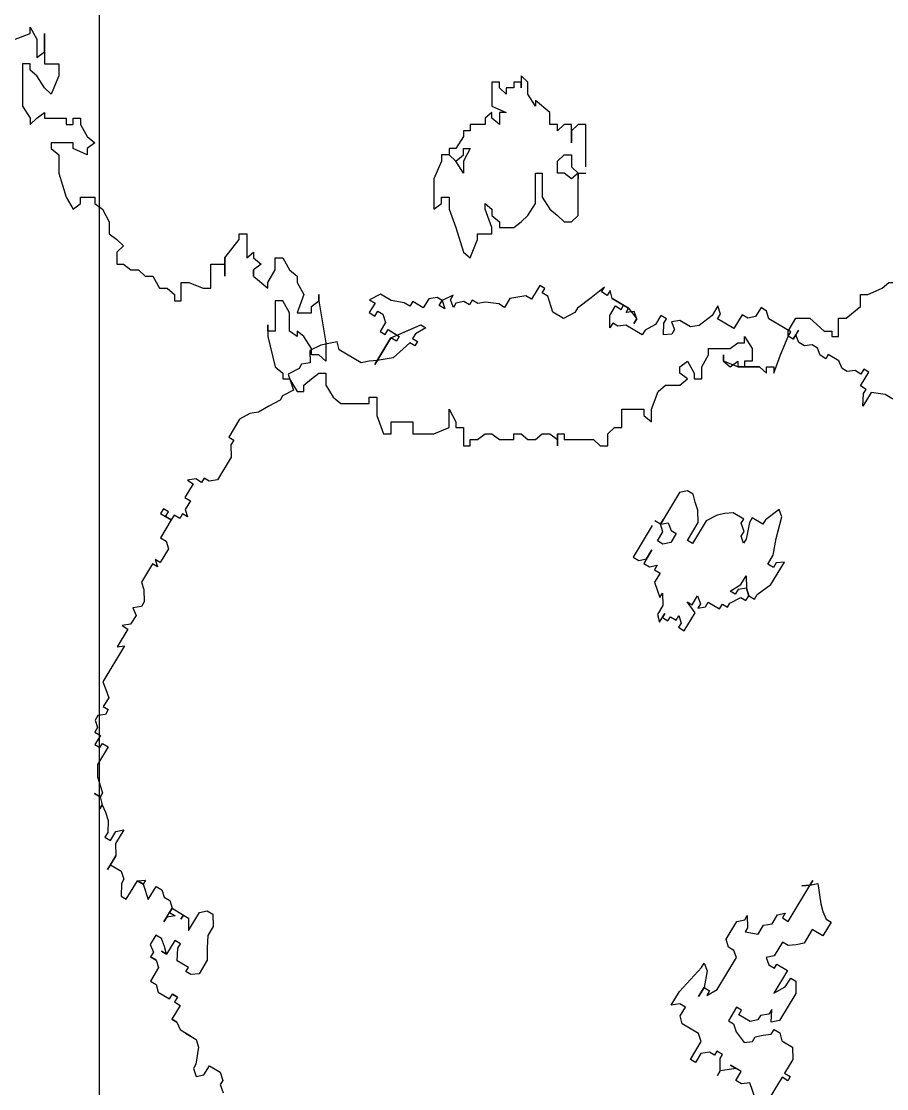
# Model space of a CAD drawing. Extents: x -30 to 1202, y 231 to 898.
# Drawn here: x 372.018 to 375.166, y 383.789 to 387.674 of the extents above; entities that cross this region are included whole.
import ezdxf

# ---------------------------------------------------------------- set-up
doc = ezdxf.new("R2010")
doc.units = 0
doc.header["$LTSCALE"] = 0.04
doc.layers.get('0').update_dxf_attribs({"linetype": 'CONTINUOUS'})
for name, color, linetype in [('CONTORXXNP----00', 255, 'CONTINUOUS'), ('PISO', 1, 'CONTINUOUS'), ('PISOS', 1, 'CONTINUOUS')]:
    doc.layers.add(name, color=color, linetype=linetype)
doc.styles.get("Standard").update_dxf_attribs({"font": 'romans.shx'})

# ---------------------------------------------------------------- blocks, each defined once
blk = doc.blocks.new('ARB3')
at = {"color": 0}
for p, q in [((0.01356, 0.49132), (0.00775, 0.49132)), ((0.00775, 0.49132), (0.00775, 0.48517)), ((0.01356, 0.48517), (0.01356, 0.49132)), ((0.00775, 0.48517), (0.00775, 0.47825)), ((0.00775, 0.47825), (0.00775, 0.48517)), ((0.00775, 0.48517), (0.01356, 0.48517)), ((0.00775, 0.48517), (0.01356, 0.48517)), ((0.05813, 0.47825), (0.05232, 0.48517)), ((0.05232, 0.48517), (0.05232, 0.47825)), ((-0.06459, 0.47133), (-0.06976, 0.46518)), ((-0.04198, 0.47133), (-0.06459, 0.47133)), ((-0.03682, 0.47133), (-0.04198, 0.46518)), ((-0.04198, 0.46518), (-0.04198, 0.47133)), ((-0.03682, 0.46518), (-0.03682, 0.47133)), ((-0.01421, 0.47133), (-0.02002, 0.46518)), ((0.00775, 0.47825), (-0.01421, 0.47825)), ((-0.01421, 0.47825), (-0.01421, 0.47133)), ((0.01356, 0.47825), (0.00775, 0.47825)), ((0.01356, 0.47133), (0.01356, 0.47825)), ((0.01938, 0.47133), (0.01356, 0.47133)), ((0.02454, 0.47133), (0.01938, 0.46518)), ((0.01938, 0.46518), (0.01938, 0.47133)), ((0.03552, 0.47133), (0.02454, 0.47133)), ((0.05232, 0.47825), (0.03552, 0.47825)), ((0.03552, 0.47825), (0.03552, 0.47133)), ((0.05813, 0.47133), (0.05813, 0.47825)), ((0.0633, 0.47133), (0.05813, 0.47133)), ((0.0633, 0.46518), (0.0633, 0.47133)), ((0.13564, 0.47133), (0.11368, 0.47133)), ((0.11368, 0.47133), (0.11368, 0.46518)), ((0.14662, 0.46518), (0.13564, 0.47133)), ((-0.10851, 0.45826), (-0.11432, 0.46518)), ((-0.11432, 0.46518), (-0.11432, 0.45826)), ((-0.09236, 0.46518), (-0.09753, 0.45826)), ((-0.08655, 0.45826), (-0.09236, 0.46518)), ((-0.06976, 0.46518), (-0.08074, 0.45826)), ((-0.02002, 0.46518), (-0.03682, 0.46518)), ((0.06911, 0.45826), (0.0633, 0.46518)), ((0.10786, 0.46518), (0.09688, 0.45826)), ((0.11368, 0.46518), (0.10786, 0.46518)), ((0.15243, 0.45826), (0.14662, 0.46518)), ((-0.17568, 0.4521), (-0.18085, 0.44518)), ((-0.13112, 0.4521), (-0.17568, 0.4521)), ((-0.11432, 0.45826), (-0.13628, 0.45826)), ((-0.13628, 0.45826), (-0.13112, 0.4521)), ((-0.09753, 0.45826), (-0.10851, 0.45826)), ((-0.08074, 0.45826), (-0.08655, 0.45826)), ((0.09688, 0.45826), (0.06911, 0.45826)), ((0.16341, 0.4521), (0.15243, 0.45826)), ((0.17504, 0.44518), (0.16341, 0.4521)), ((0.20281, 0.4521), (0.19119, 0.43826)), ((0.21379, 0.44518), (0.20281, 0.4521)), ((-0.18085, 0.44518), (-0.18666, 0.43826)), ((0.18021, 0.44518), (0.17504, 0.44518)), ((0.19119, 0.43826), (0.18021, 0.44518)), ((0.21896, 0.44518), (0.21379, 0.44518)), ((0.22477, 0.43826), (0.21896, 0.44518)), ((0.23575, 0.44518), (0.22477, 0.43826)), ((0.24673, 0.43826), (0.23575, 0.44518)), ((-0.21961, 0.43211), (-0.22542, 0.43211)), ((-0.22542, 0.43211), (-0.22542, 0.42519)), ((-0.21444, 0.43826), (-0.21961, 0.43211)), ((-0.20863, 0.43826), (-0.21444, 0.43826)), ((-0.20346, 0.43211), (-0.20863, 0.43826)), ((-0.19764, 0.43211), (-0.20346, 0.43211)), ((-0.18666, 0.43826), (-0.19764, 0.43826)), ((-0.19764, 0.43826), (-0.19764, 0.43211)), ((0.25255, 0.43211), (0.24673, 0.43826)), ((0.25836, 0.42519), (0.25255, 0.43211)), ((-0.22542, 0.42519), (-0.2364, 0.42519)), ((-0.2364, 0.42519), (-0.2364, 0.41904)), ((0.25255, 0.41904), (0.25836, 0.42519)), ((-0.25319, 0.41212), (-0.26417, 0.4052)), ((-0.23123, 0.41212), (-0.25319, 0.41212)), ((-0.2364, 0.41904), (-0.23123, 0.41904)), ((-0.23123, 0.41904), (-0.23123, 0.41212)), ((0.25255, 0.39213), (0.25255, 0.41904)), ((0.31391, 0.41212), (0.30228, 0.41212)), ((0.30228, 0.41212), (0.30228, 0.4052)), ((0.32489, 0.41212), (0.31391, 0.41904)), ((0.31391, 0.41904), (0.31391, 0.41212)), ((0.32489, 0.39905), (0.32489, 0.41212)), ((-0.26417, 0.4052), (-0.2758, 0.39213)), ((0.30228, 0.4052), (0.30809, 0.4052)), ((0.30809, 0.4052), (0.30809, 0.39905)), ((-0.28097, 0.39213), (-0.28678, 0.38597)), ((-0.28097, 0.39213), (-0.28097, 0.39905)), ((-0.28097, 0.39905), (-0.28097, 0.39213)), ((-0.2758, 0.39213), (-0.28097, 0.39213)), ((0.25836, 0.38597), (0.25255, 0.39213)), ((0.30228, 0.39213), (0.2913, 0.39213)), ((0.2913, 0.39213), (0.2913, 0.38597)), ((0.30809, 0.39905), (0.30228, 0.39213)), ((0.33005, 0.38597), (0.32489, 0.39905)), ((-0.28678, 0.38597), (-0.29195, 0.38597)), ((-0.29195, 0.38597), (-0.28678, 0.38597)), ((-0.28678, 0.38597), (-0.29195, 0.37905)), ((0.26353, 0.37905), (0.25836, 0.38597)), ((0.2913, 0.38597), (0.29711, 0.38597)), ((0.29711, 0.38597), (0.29711, 0.37213)), ((0.33005, 0.37905), (0.33005, 0.38597)), ((-0.29776, 0.37213), (-0.30874, 0.36598)), ((-0.29195, 0.37905), (-0.29776, 0.37213)), ((0.2913, 0.37905), (0.25836, 0.37905)), ((0.25836, 0.37905), (0.2913, 0.37905)), ((0.27451, 0.36598), (0.26353, 0.37905)), ((0.2913, 0.37213), (0.2913, 0.37905)), ((0.2913, 0.37905), (0.31907, 0.35906)), ((0.29711, 0.37213), (0.2913, 0.37213)), ((0.33587, 0.37905), (0.33005, 0.37905)), ((0.33587, 0.36598), (0.33587, 0.37905)), ((-0.30874, 0.36598), (-0.31455, 0.36598)), ((-0.31455, 0.36598), (-0.31455, 0.35906)), ((0.29711, 0.35906), (0.27451, 0.36598)), ((0.34685, 0.36598), (0.33587, 0.36598)), ((0.35266, 0.35906), (0.34685, 0.36598)), ((-0.31455, 0.35291), (-0.32553, 0.34599)), ((-0.31455, 0.35906), (-0.30357, 0.35906)), ((-0.29776, 0.35291), (-0.31455, 0.35291)), ((-0.30357, 0.35906), (-0.29776, 0.35291)), ((0.29711, 0.35291), (0.29711, 0.35906)), ((0.30228, 0.35291), (0.29711, 0.35291)), ((0.30809, 0.35906), (0.30228, 0.35906)), ((0.30228, 0.35906), (0.30228, 0.35291)), ((0.31907, 0.35291), (0.30809, 0.35906)), ((0.31907, 0.35906), (0.31907, 0.35291)), ((0.35266, 0.35291), (0.34685, 0.34599)), ((0.34685, 0.34599), (0.34685, 0.35291)), ((0.34685, 0.35291), (0.35266, 0.35291)), ((0.35266, 0.35291), (0.35266, 0.35906)), ((0.36364, 0.34599), (0.35266, 0.35291)), ((-0.32553, 0.34599), (-0.34233, 0.34599)), ((-0.34233, 0.34599), (-0.33651, 0.34599)), ((-0.33651, 0.34599), (-0.33651, 0.33292)), ((0.35266, 0.33907), (0.35783, 0.34599)), ((0.35783, 0.34599), (0.36364, 0.34599)), ((-0.33651, 0.33292), (-0.34233, 0.32599)), ((0.35783, 0.33907), (0.35266, 0.33907)), ((0.36364, 0.33292), (0.35783, 0.33907)), ((0.36364, 0.32599), (0.36364, 0.33292)), ((-0.34749, 0.32599), (-0.35912, 0.31907)), ((-0.34233, 0.32599), (-0.34749, 0.32599)), ((0.36945, 0.32599), (0.36364, 0.32599)), ((0.36945, 0.31907), (0.36945, 0.32599)), ((-0.35912, 0.31907), (-0.35912, 0.31292)), ((0.37462, 0.31292), (0.36945, 0.31907)), ((-0.35912, 0.31292), (-0.33651, 0.31292)), ((-0.33651, 0.306), (-0.34749, 0.29293)), ((-0.33651, 0.31292), (-0.33651, 0.306)), ((-0.33651, 0.306), (-0.33651, 0.31292)), ((-0.33651, 0.31292), (-0.33135, 0.306)), ((-0.33135, 0.306), (-0.33651, 0.306)), ((0.38043, 0.29985), (0.37462, 0.31292)), ((0.38043, 0.29293), (0.38043, 0.29985)), ((-0.34749, 0.29293), (-0.33135, 0.29293)), ((-0.33135, 0.28601), (-0.33651, 0.27986)), ((-0.33135, 0.29293), (-0.33135, 0.28601)), ((0.39141, 0.29293), (0.38043, 0.29293)), ((0.40239, 0.27986), (0.39141, 0.29293)), ((-0.33651, 0.27986), (-0.33651, 0.27294)), ((0.40239, 0.27294), (0.40239, 0.27986)), ((-0.38689, 0.26678), (-0.39206, 0.25986)), ((-0.37527, 0.26678), (-0.38689, 0.26678)), ((-0.37527, 0.25986), (-0.37527, 0.26678)), ((-0.35331, 0.26678), (-0.35912, 0.26678)), ((-0.35912, 0.26678), (-0.34233, 0.26678)), ((-0.34749, 0.25986), (-0.35331, 0.26678)), ((-0.34233, 0.26678), (-0.34749, 0.26678)), ((-0.34749, 0.26678), (-0.34749, 0.25986)), ((-0.33651, 0.27294), (-0.34233, 0.26678)), ((-0.34233, 0.26678), (-0.34233, 0.25294)), ((0.41919, 0.27294), (0.40239, 0.27294)), ((0.41402, 0.25986), (0.41402, 0.26678)), ((0.41402, 0.26678), (0.41919, 0.26678)), ((0.41919, 0.26678), (0.41919, 0.27294)), ((-0.39206, 0.25986), (-0.39787, 0.25986)), ((-0.39787, 0.25986), (-0.39787, 0.25294)), ((-0.39787, 0.25294), (-0.39787, 0.25986)), ((-0.39787, 0.25986), (-0.39787, 0.25294)), ((-0.38108, 0.25294), (-0.37527, 0.25986)), ((0.40239, 0.24679), (0.41402, 0.25986)), ((-0.40304, 0.24679), (-0.41983, 0.24679)), ((-0.41983, 0.24679), (-0.41983, 0.23987)), ((-0.39787, 0.25294), (-0.40304, 0.24679)), ((-0.38689, 0.24679), (-0.38689, 0.25294)), ((-0.38689, 0.25294), (-0.38689, 0.24679)), ((-0.38689, 0.24679), (-0.38108, 0.25294)), ((-0.3701, 0.24679), (-0.38689, 0.24679)), ((-0.3701, 0.23987), (-0.3701, 0.24679)), ((-0.34233, 0.24679), (-0.35331, 0.23987)), ((-0.34233, 0.25294), (-0.34749, 0.25294)), ((-0.34749, 0.25294), (-0.34233, 0.25294)), ((-0.34233, 0.25294), (-0.34233, 0.24679)), ((0.40239, 0.23372), (0.40239, 0.24679)), ((-0.41983, 0.23987), (-0.42565, 0.23372)), ((-0.38689, 0.23372), (-0.37527, 0.23987)), ((-0.37527, 0.23987), (-0.3701, 0.23987)), ((-0.35331, 0.23987), (-0.33135, 0.23987)), ((-0.33135, 0.23987), (-0.32553, 0.23372)), ((-0.42565, 0.23372), (-0.42565, 0.21988)), ((-0.38689, 0.21988), (-0.38689, 0.23372)), ((-0.32553, 0.2268), (-0.33651, 0.21988)), ((-0.32553, 0.23372), (-0.32553, 0.2268)), ((0.41402, 0.2268), (0.40239, 0.23372)), ((0.41919, 0.2268), (0.41402, 0.2268)), ((0.43598, 0.21988), (0.41919, 0.2268)), ((-0.42565, 0.21988), (-0.41983, 0.21988)), ((-0.41983, 0.21988), (-0.41983, 0.21373)), ((-0.41983, 0.21373), (-0.41983, 0.21988)), ((-0.41983, 0.21988), (-0.41983, 0.21373)), ((-0.39206, 0.21373), (-0.39206, 0.21988)), ((-0.39206, 0.21988), (-0.38689, 0.21988)), ((-0.34749, 0.21988), (-0.35912, 0.21373)), ((-0.33651, 0.21988), (-0.34749, 0.21988)), ((0.45277, 0.21373), (0.43598, 0.21988)), ((-0.42565, 0.20681), (-0.44244, 0.20681)), ((-0.44244, 0.20681), (-0.44244, 0.20065)), ((-0.44244, 0.20065), (-0.44244, 0.20681)), ((-0.44244, 0.20681), (-0.44244, 0.20065)), ((-0.41983, 0.21373), (-0.42565, 0.21373)), ((-0.42565, 0.21373), (-0.42565, 0.20681)), ((-0.38689, 0.20681), (-0.39206, 0.21373)), ((-0.3701, 0.20681), (-0.38689, 0.20681)), ((-0.35912, 0.21373), (-0.3701, 0.20681)), ((0.44696, 0.20681), (0.44696, 0.21373)), ((0.44696, 0.21373), (0.45277, 0.21373)), ((0.44696, 0.20065), (0.45277, 0.20681)), ((0.45277, 0.20681), (0.44696, 0.20681)), ((-0.44244, 0.20065), (-0.44761, 0.19373)), ((0.44696, 0.18066), (0.44696, 0.20065)), ((-0.44761, 0.19373), (-0.44761, 0.18066)), ((-0.44761, 0.18066), (-0.44761, 0.18681)), ((-0.44761, 0.18681), (-0.44761, 0.17374)), ((0.41919, 0.18681), (0.43017, 0.19373)), ((0.425, 0.18681), (0.41919, 0.18681)), ((0.425, 0.18066), (0.425, 0.18681)), ((0.43017, 0.19373), (0.44179, 0.19373)), ((0.44179, 0.19373), (0.44179, 0.18681)), ((0.44179, 0.18681), (0.44696, 0.18681)), ((0.44696, 0.18681), (0.44696, 0.18066)), ((0.43017, 0.17374), (0.425, 0.18066)), ((0.44696, 0.18066), (0.44179, 0.16759)), ((0.44696, 0.17374), (0.44179, 0.18066)), ((0.44179, 0.18066), (0.44696, 0.18066)), ((-0.45342, 0.16759), (-0.47021, 0.16067)), ((-0.44761, 0.17374), (-0.45342, 0.16759)), ((0.43017, 0.15375), (0.43017, 0.17374)), ((0.44179, 0.16759), (0.43598, 0.16759)), ((0.43598, 0.16759), (0.44179, 0.16759)), ((0.44179, 0.16759), (0.44696, 0.17374)), ((-0.47538, 0.16067), (-0.48119, 0.15375)), ((-0.47021, 0.16067), (-0.47538, 0.16067)), ((-0.48119, 0.15375), (-0.47538, 0.1476)), ((-0.47538, 0.1476), (-0.4644, 0.1476)), ((-0.4644, 0.1476), (-0.4644, 0.13452)), ((0.43598, 0.15375), (0.43017, 0.15375)), ((0.44696, 0.1476), (0.43598, 0.15375)), ((0.45794, 0.1476), (0.44696, 0.1476)), ((0.45794, 0.14067), (0.45794, 0.1476)), ((0.44179, 0.13452), (0.45277, 0.14067)), ((0.45277, 0.14067), (0.45794, 0.14067)), ((-0.47538, 0.1276), (-0.48119, 0.12068)), ((-0.47021, 0.1276), (-0.47538, 0.1276)), ((-0.4644, 0.13452), (-0.47021, 0.1276)), ((0.44696, 0.1276), (0.44179, 0.13452)), ((0.45277, 0.1276), (0.44696, 0.1276)), ((0.45794, 0.13452), (0.45277, 0.1276)), ((0.46375, 0.1276), (0.45794, 0.13452)), ((0.46375, 0.11453), (0.46375, 0.1276)), ((0.46957, 0.10761), (0.46375, 0.11453)), ((0.48572, 0.10146), (0.46957, 0.10761)), ((0.49734, 0.10146), (0.48572, 0.10146)), ((0.49153, 0.09454), (0.49734, 0.10146)), ((0.48572, 0.07454), (0.48572, 0.09454)), ((0.48572, 0.09454), (0.49153, 0.09454)), ((0.50251, 0.07454), (0.48572, 0.07454)), ((0.50251, 0.06762), (0.50251, 0.07454)), ((0.50832, 0.06147), (0.50251, 0.06762)), ((0.5193, 0.06147), (0.50832, 0.06147)), ((0.5193, 0.05455), (0.5193, 0.06147)), ((0.51349, 0.0484), (0.5193, 0.05455)), ((0.26353, 0.04148), (0.22477, 0.04148)), ((0.22477, 0.04148), (0.22477, 0.03456)), ((0.26934, 0.03456), (0.26934, 0.04148)), ((0.51349, 0.02149), (0.51349, 0.0484)), ((0.22477, 0.03456), (0.23059, 0.02841)), ((0.26353, 0.02841), (0.26934, 0.03456)), ((0.30809, 0.03456), (0.26934, 0.03456)), ((0.26934, 0.03456), (0.27451, 0.02841)), ((0.26934, 0.03456), (0.27451, 0.03456)), ((0.27451, 0.03456), (0.26934, 0.03456)), ((0.31391, 0.02841), (0.30809, 0.03456)), ((0.24157, 0.02841), (0.22477, 0.02841)), ((0.22477, 0.02841), (0.22477, 0.02149)), ((0.22477, 0.02149), (0.23059, 0.01533)), ((0.23059, 0.02841), (0.24157, 0.02841)), ((0.25255, 0.02149), (0.25255, 0.02841)), ((0.25255, 0.02841), (0.26353, 0.02841)), ((0.25836, 0.01533), (0.25255, 0.02149)), ((0.27451, 0.02841), (0.26934, 0.02149)), ((0.26934, 0.02149), (0.26934, 0.01533)), ((0.30809, 0.01533), (0.31391, 0.02149)), ((0.31391, 0.02149), (0.31391, 0.02841)), ((0.50832, 0.01533), (0.50832, 0.02149)), ((0.50832, 0.02149), (0.51349, 0.02149)), ((0.23059, 0.01533), (0.22477, 0.01533)), ((0.22477, 0.01533), (0.22477, 0.00841)), ((0.26934, 0.01533), (0.25836, 0.01533)), ((0.30228, 0.00841), (0.30809, 0.01533)), ((0.50832, 0.00841), (0.51349, 0.01533)), ((0.5193, 0.01533), (0.50832, 0.01533)), ((0.51349, 0.01533), (0.5193, 0.01533)), ((0.21379, 0.00841), (0.20281, -0.00466)), ((0.22477, 0.00841), (0.21379, 0.00841)), ((0.26934, -0.00466), (0.26934, 0.00149)), ((0.26934, 0.00149), (0.2913, 0.00149)), ((0.2913, 0.00149), (0.30228, 0.00841)), ((0.50832, 0.00149), (0.50832, 0.00841)), ((0.51349, -0.00466), (0.50832, 0.00149)), ((0.20798, -0.00466), (0.197, -0.01158)), ((0.20281, -0.00466), (0.20798, -0.00466)), ((0.29711, -0.00466), (0.26934, -0.00466)), ((0.30809, -0.01158), (0.29711, -0.00466)), ((0.51349, -0.01158), (0.51349, -0.00466)), ((0.18602, -0.01158), (0.18021, -0.01773)), ((0.18021, -0.01773), (0.19119, -0.01773)), ((0.197, -0.01158), (0.18602, -0.01158)), ((0.19119, -0.01773), (0.18602, -0.01773)), ((0.18602, -0.01773), (0.18602, -0.02465)), ((0.31391, -0.01773), (0.30809, -0.01158)), ((0.31907, -0.02465), (0.31391, -0.01773)), ((0.50832, -0.01773), (0.51349, -0.01158)), ((0.50832, -0.02465), (0.50832, -0.01773)), ((0.18602, -0.02465), (0.19119, -0.02465)), ((0.19119, -0.02465), (0.19119, -0.03157)), ((0.31907, -0.03773), (0.31907, -0.02465)), ((0.51349, -0.02465), (0.50832, -0.02465)), ((0.51349, -0.03773), (0.51349, -0.02465)), ((0.19119, -0.03773), (0.18602, -0.03773)), ((0.18602, -0.03773), (0.18602, -0.04465)), ((0.19119, -0.03157), (0.197, -0.03157)), ((0.197, -0.03157), (0.19119, -0.03773)), ((0.20798, -0.04465), (0.21379, -0.03157)), ((0.21379, -0.03157), (0.21379, -0.03773)), ((0.21379, -0.03773), (0.22477, -0.03773)), ((0.22477, -0.03773), (0.21896, -0.04465)), ((0.30809, -0.04465), (0.31391, -0.03773)), ((0.31391, -0.03773), (0.31907, -0.03773)), ((0.50832, -0.04465), (0.51349, -0.03773)), ((0.18602, -0.04465), (0.20798, -0.04465)), ((0.21896, -0.04465), (0.21379, -0.04465)), ((0.21379, -0.04465), (0.21896, -0.0508)), ((0.29711, -0.0508), (0.30228, -0.04465)), ((0.31907, -0.04465), (0.30228, -0.0508)), ((0.30228, -0.04465), (0.30809, -0.04465)), ((0.32489, -0.04465), (0.31907, -0.04465)), ((0.32489, -0.05772), (0.32489, -0.04465)), ((0.50832, -0.0508), (0.50832, -0.04465)), ((0.21896, -0.0508), (0.22477, -0.0508)), ((0.22477, -0.0508), (0.22477, -0.06464)), ((0.30228, -0.0508), (0.29711, -0.0508)), ((0.33005, -0.05772), (0.32489, -0.05772)), ((0.34685, -0.06464), (0.33005, -0.05772)), ((0.51349, -0.05772), (0.50832, -0.0508)), ((0.51349, -0.06464), (0.51349, -0.05772)), ((0.22477, -0.06464), (0.23059, -0.06464)), ((0.23059, -0.06464), (0.23059, -0.07079)), ((0.24673, -0.07079), (0.24673, -0.06464)), ((0.24673, -0.06464), (0.25836, -0.07079)), ((0.34168, -0.07079), (0.34685, -0.06464)), ((0.5193, -0.06464), (0.51349, -0.06464)), ((0.5193, -0.07079), (0.5193, -0.06464)), ((0.23059, -0.07079), (0.23575, -0.07079)), ((0.23575, -0.07079), (0.24673, -0.07771)), ((0.25255, -0.07079), (0.24673, -0.07079)), ((0.24673, -0.07771), (0.24673, -0.08386)), ((0.25836, -0.07771), (0.25255, -0.07079)), ((0.25255, -0.08386), (0.25836, -0.07771)), ((0.25836, -0.07771), (0.25255, -0.08386)), ((0.25836, -0.07079), (0.26934, -0.07079)), ((0.26934, -0.07079), (0.25836, -0.07771)), ((0.30228, -0.08386), (0.31907, -0.07771)), ((0.31907, -0.07771), (0.34168, -0.07079)), ((0.48572, -0.08386), (0.49734, -0.07771)), ((0.49734, -0.07771), (0.50251, -0.07771)), ((0.50251, -0.07771), (0.50251, -0.07079)), ((0.50251, -0.07079), (0.5193, -0.07079)), ((0.24673, -0.08386), (0.25255, -0.08386)), ((0.25255, -0.08386), (0.25255, -0.09078)), ((0.2913, -0.09078), (0.2913, -0.08386)), ((0.2913, -0.08386), (0.30228, -0.08386)), ((0.50251, -0.08386), (0.48572, -0.08386)), ((0.50832, -0.0977), (0.50251, -0.08386)), ((0.25255, -0.09078), (0.25836, -0.09078)), ((0.25836, -0.09078), (0.27451, -0.0977)), ((0.27451, -0.0977), (0.30228, -0.0977)), ((0.29711, -0.09078), (0.2913, -0.09078)), ((0.30228, -0.0977), (0.29711, -0.09078)), ((0.50832, -0.11693), (0.50832, -0.0977)), ((0.49734, -0.13692), (0.49734, -0.11693)), ((0.49734, -0.11693), (0.50832, -0.11693)), ((0.50832, -0.13692), (0.49734, -0.13692)), ((0.50832, -0.14384), (0.50832, -0.13692)), ((0.49153, -0.14999), (0.50832, -0.14384)), ((0.47474, -0.15691), (0.47474, -0.14999)), ((0.47474, -0.14999), (0.49153, -0.14999)), ((0.48055, -0.15691), (0.47474, -0.15691)), ((0.48055, -0.18306), (0.48055, -0.15691)), ((0.47474, -0.18998), (0.48055, -0.18306)), ((0.46375, -0.1969), (0.47474, -0.18998)), ((0.38625, -0.20305), (0.38043, -0.20305)), ((0.38043, -0.20305), (0.38625, -0.20305)), ((0.38625, -0.20305), (0.425, -0.1969)), ((0.39141, -0.20997), (0.38625, -0.20305)), ((0.425, -0.1969), (0.44179, -0.1969)), ((0.44179, -0.1969), (0.43598, -0.20305)), ((0.43598, -0.20305), (0.43598, -0.20997)), ((0.45277, -0.20305), (0.45277, -0.1969)), ((0.45277, -0.1969), (0.46375, -0.1969)), ((0.45794, -0.20997), (0.45277, -0.20305)), ((0.39723, -0.20997), (0.39141, -0.20997)), ((0.39723, -0.22305), (0.39723, -0.20997)), ((0.43017, -0.20997), (0.41919, -0.21689)), ((0.43598, -0.20997), (0.43017, -0.20997)), ((0.46375, -0.21689), (0.45794, -0.20997)), ((0.35783, -0.22997), (0.36364, -0.22305)), ((0.36364, -0.22305), (0.36945, -0.22305)), ((0.36945, -0.22305), (0.38043, -0.21689)), ((0.38043, -0.21689), (0.39723, -0.22305)), ((0.41919, -0.21689), (0.41402, -0.22305)), ((0.41402, -0.22305), (0.41919, -0.22305)), ((0.41919, -0.22305), (0.41402, -0.22997)), ((0.45794, -0.22997), (0.46957, -0.22305)), ((0.46957, -0.21689), (0.46375, -0.21689)), ((0.46957, -0.22305), (0.46957, -0.21689)), ((0.34685, -0.23612), (0.35783, -0.22997)), ((0.39723, -0.22997), (0.38625, -0.23612)), ((0.41402, -0.22997), (0.39723, -0.22997)), ((0.45794, -0.23612), (0.45794, -0.22997)), ((-0.15308, -0.24304), (-0.15889, -0.23612)), ((-0.15889, -0.23612), (-0.1421, -0.23612)), ((-0.15308, -0.24996), (-0.15308, -0.24304)), ((-0.1421, -0.23612), (-0.10851, -0.24304)), ((-0.10851, -0.24304), (-0.10334, -0.24304)), ((-0.10334, -0.24304), (-0.10851, -0.24996)), ((0.34685, -0.24304), (0.34685, -0.23612)), ((0.35783, -0.24304), (0.34685, -0.24304)), ((0.36945, -0.24996), (0.35783, -0.24304)), ((0.38625, -0.23612), (0.38625, -0.24304)), ((0.38625, -0.24304), (0.41402, -0.24304)), ((0.41402, -0.24304), (0.41402, -0.24996)), ((0.41919, -0.24996), (0.44696, -0.24304)), ((0.44696, -0.24304), (0.45277, -0.23612)), ((0.45277, -0.23612), (0.45794, -0.23612)), ((-0.16987, -0.25611), (-0.16406, -0.24996)), ((-0.16406, -0.24996), (-0.15308, -0.24996)), ((-0.10851, -0.24996), (-0.1253, -0.25611)), ((-0.07557, -0.25611), (-0.06976, -0.24996)), ((-0.06976, -0.24996), (-0.0478, -0.24996)), ((-0.0478, -0.24996), (-0.04198, -0.25611)), ((0.36364, -0.26303), (0.37462, -0.24996)), ((0.37462, -0.24996), (0.36945, -0.24996)), ((0.41402, -0.24996), (0.40821, -0.24996)), ((0.40821, -0.24996), (0.41919, -0.24996)), ((-0.16987, -0.2761), (-0.16987, -0.25611)), ((-0.1253, -0.25611), (-0.13628, -0.25611)), ((-0.13628, -0.25611), (-0.1253, -0.25611)), ((-0.1253, -0.26303), (-0.13112, -0.26303)), ((-0.13112, -0.26303), (-0.12014, -0.26918)), ((-0.1253, -0.25611), (-0.1253, -0.26303)), ((-0.08074, -0.26918), (-0.07557, -0.26303)), ((-0.07557, -0.26303), (-0.07557, -0.25611)), ((-0.0478, -0.26303), (-0.05296, -0.26303)), ((-0.05296, -0.26303), (-0.0478, -0.2761)), ((-0.03682, -0.25611), (-0.0478, -0.26303)), ((-0.04198, -0.25611), (-0.03682, -0.25611)), ((0.34685, -0.26918), (0.34168, -0.26303)), ((0.34168, -0.26303), (0.34685, -0.26303)), ((0.34685, -0.26303), (0.35266, -0.25611)), ((0.35266, -0.25611), (0.35783, -0.26303)), ((0.35783, -0.26303), (0.36364, -0.26303)), ((0.36364, -0.26303), (0.35783, -0.26303)), ((0.35783, -0.26303), (0.36364, -0.26303)), ((-0.12014, -0.26918), (-0.08074, -0.26918)), ((0.32489, -0.2761), (0.32489, -0.26918)), ((0.32489, -0.26918), (0.34685, -0.26918)), ((-0.19764, -0.28918), (-0.19764, -0.28302)), ((-0.19764, -0.28302), (-0.17568, -0.28302)), ((-0.17568, -0.28302), (-0.16987, -0.2761)), ((-0.0478, -0.2761), (-0.03682, -0.2761)), ((-0.03682, -0.2761), (-0.031, -0.28302)), ((-0.031, -0.28302), (-0.02002, -0.28302)), ((-0.02002, -0.28302), (-0.01421, -0.28918)), ((0.33005, -0.2761), (0.32489, -0.2761)), ((0.34685, -0.28918), (0.33005, -0.2761)), ((-0.18666, -0.28918), (-0.19764, -0.28918)), ((-0.18085, -0.2961), (-0.18666, -0.28918)), ((-0.01421, -0.28918), (-0.02002, -0.28918)), ((-0.02002, -0.28918), (-0.02002, -0.2961)), ((0.02454, -0.2961), (0.01938, -0.28918)), ((0.01938, -0.28918), (0.02454, -0.2961)), ((0.36364, -0.28918), (0.34685, -0.28918)), ((0.35266, -0.30225), (0.35266, -0.28918)), ((0.35266, -0.28918), (0.36364, -0.28918)), ((-0.18085, -0.30225), (-0.18085, -0.2961)), ((-0.17568, -0.30225), (-0.18085, -0.30225)), ((-0.17568, -0.30917), (-0.17568, -0.30225)), ((-0.1421, -0.30225), (-0.14791, -0.30917)), ((-0.1253, -0.2961), (-0.1421, -0.2961)), ((-0.1421, -0.2961), (-0.1421, -0.30225)), ((-0.13112, -0.31609), (-0.13112, -0.30225)), ((-0.13112, -0.30225), (-0.1253, -0.30225)), ((-0.1253, -0.30225), (-0.1253, -0.2961)), ((-0.06459, -0.2961), (-0.06976, -0.30225)), ((-0.06976, -0.30225), (-0.06976, -0.30917)), ((-0.05878, -0.30225), (-0.06459, -0.2961)), ((-0.04198, -0.30225), (-0.05878, -0.30225)), ((-0.04198, -0.30917), (-0.04198, -0.30225)), ((-0.02002, -0.2961), (0.03036, -0.2961)), ((0.03036, -0.30225), (0.01356, -0.31609)), ((0.03036, -0.2961), (0.02454, -0.2961)), ((0.02454, -0.2961), (0.03036, -0.30225)), ((0.37462, -0.30225), (0.35266, -0.30225)), ((0.37462, -0.30917), (0.37462, -0.30225)), ((-0.19183, -0.31609), (-0.18085, -0.30917)), ((-0.18085, -0.30917), (-0.17568, -0.30917)), ((-0.14791, -0.30917), (-0.15308, -0.32224)), ((-0.06976, -0.30917), (-0.06459, -0.30917)), ((-0.06459, -0.30917), (-0.06459, -0.32224)), ((-0.03682, -0.31609), (-0.04198, -0.30917)), ((0.36945, -0.32224), (0.37462, -0.30917)), ((-0.19183, -0.31609), (-0.19764, -0.31609)), ((-0.19764, -0.31609), (-0.19183, -0.31609)), ((-0.18085, -0.32916), (-0.19183, -0.31609)), ((-0.18085, -0.33531), (-0.18085, -0.32224)), ((-0.18085, -0.32224), (-0.18085, -0.32916)), ((-0.18085, -0.32916), (-0.18085, -0.32224)), ((-0.18085, -0.32224), (-0.18085, -0.32916)), ((-0.15308, -0.32224), (-0.14791, -0.32916)), ((-0.1253, -0.32224), (-0.13112, -0.31609)), ((-0.12014, -0.32224), (-0.1253, -0.32224)), ((-0.11432, -0.32916), (-0.12014, -0.32224)), ((-0.06459, -0.32224), (-0.09236, -0.32224)), ((-0.09236, -0.32224), (-0.08074, -0.32916)), ((-0.031, -0.32224), (-0.03682, -0.31609)), ((-0.01421, -0.32224), (-0.031, -0.32224)), ((-0.01421, -0.33531), (-0.01421, -0.32224)), ((0.00775, -0.32224), (0.00258, -0.32916)), ((0.01356, -0.31609), (0.00775, -0.32224)), ((0.36945, -0.32916), (0.36945, -0.32224)), ((-0.14791, -0.32916), (-0.1421, -0.32916)), ((-0.1421, -0.32916), (-0.13628, -0.33531)), ((-0.12014, -0.33531), (-0.10851, -0.32916)), ((-0.10851, -0.32916), (-0.11432, -0.32916)), ((-0.08074, -0.32916), (-0.06976, -0.32916)), ((-0.06976, -0.32916), (-0.06976, -0.33531)), ((0.00258, -0.32916), (0.00258, -0.33531)), ((0.38625, -0.32916), (0.36945, -0.32916)), ((0.38625, -0.33531), (0.38625, -0.32916)), ((-0.19183, -0.34223), (-0.19183, -0.33531)), ((-0.19183, -0.33531), (-0.18085, -0.33531)), ((-0.18666, -0.34916), (-0.19183, -0.34223)), ((-0.13628, -0.33531), (-0.13112, -0.34223)), ((-0.13112, -0.34223), (-0.1253, -0.34223)), ((-0.1253, -0.34223), (-0.1253, -0.34916)), ((-0.11432, -0.34223), (-0.12014, -0.33531)), ((-0.08074, -0.34223), (-0.11432, -0.34223)), ((-0.06976, -0.33531), (-0.08074, -0.34223)), ((0.00258, -0.33531), (-0.01421, -0.33531)), ((0.37462, -0.34223), (0.38043, -0.33531)), ((0.37462, -0.34916), (0.37462, -0.34223)), ((0.38043, -0.33531), (0.38625, -0.33531)), ((-0.19764, -0.36223), (-0.18666, -0.34916)), ((-0.1253, -0.34916), (-0.13112, -0.35531)), ((0.36364, -0.35531), (0.37462, -0.34916)), ((-0.13112, -0.35531), (-0.13112, -0.36838)), ((0.36364, -0.36223), (0.36364, -0.35531)), ((-0.13112, -0.36838), (-0.1421, -0.3753)), ((0.35783, -0.36838), (0.36364, -0.36223)), ((0.35783, -0.3753), (0.35783, -0.36838)), ((-0.16406, -0.3753), (-0.19764, -0.3753)), ((-0.16406, -0.38222), (-0.16406, -0.3753)), ((-0.1421, -0.3753), (-0.15889, -0.3753)), ((-0.15889, -0.3753), (-0.15889, -0.38222)), ((0.35266, -0.38222), (0.35783, -0.3753)), ((-0.15889, -0.38222), (-0.16406, -0.38222)), ((0.32489, -0.39529), (0.33005, -0.38837)), ((0.33005, -0.38837), (0.33587, -0.38222)), ((0.33587, -0.38222), (0.34168, -0.38837)), ((0.34168, -0.38837), (0.35266, -0.38837)), ((0.35266, -0.38837), (0.35266, -0.38222)), ((0.30228, -0.40144), (0.31391, -0.39529)), ((0.31391, -0.39529), (0.32489, -0.39529)), ((0.23575, -0.41529), (0.24157, -0.40837)), ((0.24157, -0.40837), (0.24673, -0.41529)), ((0.2913, -0.42144), (0.2913, -0.40837)), ((0.2913, -0.40837), (0.29711, -0.40837)), ((0.29711, -0.40837), (0.30228, -0.40144)), ((0.22477, -0.42144), (0.23575, -0.41529)), ((0.24673, -0.41529), (0.25255, -0.41529)), ((0.25255, -0.41529), (0.24673, -0.42836)), ((0.21896, -0.42836), (0.21896, -0.42144)), ((0.21896, -0.42144), (0.22477, -0.42144)), ((0.22477, -0.42836), (0.21896, -0.42836)), ((0.22477, -0.43451), (0.22477, -0.42836)), ((0.24673, -0.42836), (0.24157, -0.42836)), ((0.24157, -0.42836), (0.24157, -0.44835)), ((0.29711, -0.42144), (0.2913, -0.42144)), ((0.2913, -0.43451), (0.30228, -0.42836)), ((0.30228, -0.42836), (0.29711, -0.42144)), ((0.21896, -0.4545), (0.21896, -0.43451)), ((0.21896, -0.43451), (0.22477, -0.43451)), ((0.26934, -0.44143), (0.2913, -0.43451)), ((0.16923, -0.4545), (0.16923, -0.44143)), ((0.16923, -0.44143), (0.18021, -0.44143)), ((0.18021, -0.44143), (0.197, -0.44835)), ((0.197, -0.44835), (0.19119, -0.4545)), ((0.24157, -0.44835), (0.24673, -0.44835)), ((0.24673, -0.44835), (0.25255, -0.44143)), ((0.25255, -0.44143), (0.26934, -0.44143)), ((0.15825, -0.4545), (0.14145, -0.4545)), ((0.14145, -0.4545), (0.16923, -0.4545)), ((0.16341, -0.46142), (0.15825, -0.4545)), ((0.19119, -0.4545), (0.18021, -0.46142)), ((0.21896, -0.46142), (0.21379, -0.4545)), ((0.21379, -0.4545), (0.21896, -0.4545)), ((0.13564, -0.46758), (0.14662, -0.46142)), ((0.14145, -0.46758), (0.13564, -0.46758)), ((0.14662, -0.48142), (0.14145, -0.46758)), ((0.14662, -0.46142), (0.16341, -0.46142)), ((0.17504, -0.46758), (0.16923, -0.46758)), ((0.16923, -0.46758), (0.16923, -0.4745)), ((0.18021, -0.46142), (0.17504, -0.46758)), ((0.20798, -0.4745), (0.21896, -0.46758)), ((0.22477, -0.46758), (0.21896, -0.46142)), ((0.21896, -0.46758), (0.22477, -0.46758)), ((0.16923, -0.4745), (0.20798, -0.4745))]:
    blk.add_line(p, q, dxfattribs=at)
at = {"layer": 'CONTORXXNP----00'}
for p, q in [((0.05232, 0.48517), (0.05232, 0.47825)), ((0.05813, 0.47825), (0.05232, 0.48517)), ((-0.06459, 0.47133), (-0.06976, 0.46518)), ((-0.04198, 0.47133), (-0.06459, 0.47133)), ((-0.04198, 0.46518), (-0.04198, 0.47133)), ((-0.03682, 0.47133), (-0.04198, 0.46518)), ((-0.03682, 0.46518), (-0.03682, 0.47133)), ((-0.01421, 0.47133), (-0.02002, 0.46518)), ((-0.01421, 0.47825), (-0.01421, 0.47133)), ((0.00775, 0.47825), (-0.01421, 0.47825)), ((0.01356, 0.47825), (0.00775, 0.47825)), ((0.01356, 0.47133), (0.01356, 0.47825)), ((0.01938, 0.47133), (0.01356, 0.47133)), ((0.01938, 0.46518), (0.01938, 0.47133)), ((0.02454, 0.47133), (0.01938, 0.46518)), ((0.03552, 0.47133), (0.02454, 0.47133)), ((0.03552, 0.47825), (0.03552, 0.47133)), ((0.05232, 0.47825), (0.03552, 0.47825)), ((0.05813, 0.47133), (0.05813, 0.47825)), ((0.0633, 0.47133), (0.05813, 0.47133)), ((0.0633, 0.46518), (0.0633, 0.47133)), ((0.11368, 0.47133), (0.11368, 0.46518)), ((0.13564, 0.47133), (0.11368, 0.47133)), ((0.14662, 0.46518), (0.13564, 0.47133)), ((-0.11432, 0.46518), (-0.11432, 0.45826)), ((-0.10851, 0.45826), (-0.11432, 0.46518)), ((-0.09236, 0.46518), (-0.09753, 0.45826)), ((-0.08655, 0.45826), (-0.09236, 0.46518)), ((-0.06976, 0.46518), (-0.08074, 0.45826)), ((-0.02002, 0.46518), (-0.03682, 0.46518)), ((0.06911, 0.45826), (0.0633, 0.46518)), ((0.10786, 0.46518), (0.09688, 0.45826)), ((0.11368, 0.46518), (0.10786, 0.46518)), ((0.15243, 0.45826), (0.14662, 0.46518)), ((-0.17568, 0.4521), (-0.18085, 0.44518)), ((-0.13112, 0.4521), (-0.17568, 0.4521)), ((-0.13628, 0.45826), (-0.13112, 0.4521)), ((-0.11432, 0.45826), (-0.13628, 0.45826)), ((-0.09753, 0.45826), (-0.10851, 0.45826)), ((-0.08074, 0.45826), (-0.08655, 0.45826)), ((0.09688, 0.45826), (0.06911, 0.45826)), ((0.16341, 0.4521), (0.15243, 0.45826)), ((0.17504, 0.44518), (0.16341, 0.4521)), ((0.20281, 0.4521), (0.19119, 0.43826)), ((0.21379, 0.44518), (0.20281, 0.4521)), ((-0.18085, 0.44518), (-0.18666, 0.43826)), ((0.18021, 0.44518), (0.17504, 0.44518)), ((0.19119, 0.43826), (0.18021, 0.44518)), ((0.21896, 0.44518), (0.21379, 0.44518)), ((0.22477, 0.43826), (0.21896, 0.44518)), ((0.23575, 0.44518), (0.22477, 0.43826)), ((0.24673, 0.43826), (0.23575, 0.44518)), ((-0.22542, 0.43211), (-0.22542, 0.42519)), ((-0.21961, 0.43211), (-0.22542, 0.43211)), ((-0.21444, 0.43826), (-0.21961, 0.43211)), ((-0.20863, 0.43826), (-0.21444, 0.43826)), ((-0.20346, 0.43211), (-0.20863, 0.43826)), ((-0.19764, 0.43211), (-0.20346, 0.43211)), ((-0.19764, 0.43826), (-0.19764, 0.43211)), ((-0.18666, 0.43826), (-0.19764, 0.43826)), ((0.25255, 0.43211), (0.24673, 0.43826)), ((0.25836, 0.42519), (0.25255, 0.43211)), ((-0.2364, 0.42519), (-0.2364, 0.41904)), ((-0.22542, 0.42519), (-0.2364, 0.42519)), ((0.25255, 0.41904), (0.25836, 0.42519)), ((-0.25319, 0.41212), (-0.26417, 0.4052)), ((-0.23123, 0.41212), (-0.25319, 0.41212)), ((-0.2364, 0.41904), (-0.23123, 0.41904)), ((-0.23123, 0.41904), (-0.23123, 0.41212)), ((0.25255, 0.39213), (0.25255, 0.41904)), ((0.30228, 0.41212), (0.30228, 0.4052)), ((0.31391, 0.41212), (0.30228, 0.41212)), ((0.31391, 0.41904), (0.31391, 0.41212)), ((0.32489, 0.41212), (0.31391, 0.41904)), ((0.32489, 0.39905), (0.32489, 0.41212)), ((-0.26417, 0.4052), (-0.2758, 0.39213)), ((0.30228, 0.4052), (0.30809, 0.4052)), ((0.30809, 0.4052), (0.30809, 0.39905)), ((-0.28097, 0.39213), (-0.28678, 0.38597)), ((-0.2758, 0.39213), (-0.28097, 0.39213)), ((0.25836, 0.38597), (0.25255, 0.39213)), ((0.2913, 0.39213), (0.2913, 0.38597)), ((0.30228, 0.39213), (0.2913, 0.39213)), ((0.30809, 0.39905), (0.30228, 0.39213)), ((0.33005, 0.38597), (0.32489, 0.39905)), ((-0.28678, 0.38597), (-0.29195, 0.37905)), ((0.26353, 0.37905), (0.25836, 0.38597)), ((0.2913, 0.38597), (0.29711, 0.38597)), ((0.29711, 0.38597), (0.29711, 0.37487)), ((0.33005, 0.37905), (0.33005, 0.38597)), ((-0.29776, 0.37213), (-0.30874, 0.36598)), ((-0.29195, 0.37905), (-0.29776, 0.37213)), ((0.27451, 0.36598), (0.26353, 0.37905)), ((0.29711, 0.37487), (0.31907, 0.35906)), ((0.33587, 0.37905), (0.33005, 0.37905)), ((0.33587, 0.36598), (0.33587, 0.37905)), ((-0.31455, 0.36598), (-0.31455, 0.35906)), ((-0.30874, 0.36598), (-0.31455, 0.36598)), ((0.29711, 0.35906), (0.27451, 0.36598)), ((0.34685, 0.36598), (0.33587, 0.36598)), ((0.35266, 0.35906), (0.34685, 0.36598)), ((-0.31455, 0.35291), (-0.32553, 0.34599)), ((-0.31455, 0.35906), (-0.30357, 0.35906)), ((-0.29776, 0.35291), (-0.31455, 0.35291)), ((-0.30357, 0.35906), (-0.29776, 0.35291)), ((0.29711, 0.35291), (0.29711, 0.35906)), ((0.30228, 0.35291), (0.29711, 0.35291)), ((0.30228, 0.35906), (0.30228, 0.35291)), ((0.30809, 0.35906), (0.30228, 0.35906)), ((0.31907, 0.35291), (0.30809, 0.35906)), ((0.31907, 0.35906), (0.31907, 0.35291)), ((0.35266, 0.35291), (0.35266, 0.35906)), ((0.36364, 0.34599), (0.35266, 0.35291)), ((-0.33651, 0.34599), (-0.32553, 0.34599)), ((-0.33651, 0.34599), (-0.33651, 0.33292)), ((0.35266, 0.33907), (0.35783, 0.34599)), ((0.35783, 0.34599), (0.36364, 0.34599)), ((-0.33651, 0.33292), (-0.34233, 0.32599)), ((0.35783, 0.33907), (0.35266, 0.33907)), ((0.36364, 0.33292), (0.35783, 0.33907)), ((0.36364, 0.32599), (0.36364, 0.33292)), ((-0.34749, 0.32599), (-0.35912, 0.31907)), ((-0.34233, 0.32599), (-0.34749, 0.32599)), ((0.36945, 0.32599), (0.36364, 0.32599)), ((0.36945, 0.31907), (0.36945, 0.32599)), ((-0.35912, 0.31907), (-0.35912, 0.31292)), ((0.37462, 0.31292), (0.36945, 0.31907)), ((-0.35912, 0.31292), (-0.33651, 0.31292)), ((-0.33651, 0.306), (-0.34749, 0.29293)), ((-0.33651, 0.306), (-0.33651, 0.31292)), ((-0.33651, 0.31292), (-0.33651, 0.306)), ((0.38043, 0.29985), (0.37462, 0.31292)), ((0.38043, 0.29293), (0.38043, 0.29985)), ((-0.34749, 0.29293), (-0.33135, 0.29293)), ((-0.33135, 0.28601), (-0.33651, 0.27986)), ((-0.33135, 0.29293), (-0.33135, 0.28601)), ((0.39141, 0.29293), (0.38043, 0.29293)), ((0.40239, 0.27986), (0.39141, 0.29293)), ((-0.33651, 0.27986), (-0.33651, 0.27294)), ((0.40239, 0.27294), (0.40239, 0.27986)), ((-0.38689, 0.26678), (-0.39206, 0.25986)), ((-0.37527, 0.26678), (-0.38689, 0.26678)), ((-0.37527, 0.25986), (-0.37527, 0.26678)), ((-0.33651, 0.27294), (-0.34233, 0.26678)), ((-0.34233, 0.26678), (-0.34233, 0.25294)), ((0.41919, 0.27294), (0.40239, 0.27294)), ((0.41402, 0.26678), (0.41919, 0.26678)), ((0.41402, 0.25986), (0.41402, 0.26678)), ((0.41919, 0.26678), (0.41919, 0.27294)), ((-0.39787, 0.25986), (-0.39787, 0.25294)), ((-0.39787, 0.25294), (-0.39787, 0.25986)), ((-0.39787, 0.25986), (-0.39787, 0.25294)), ((-0.39206, 0.25986), (-0.39787, 0.25986)), ((-0.38108, 0.25294), (-0.37527, 0.25986)), ((0.40239, 0.24679), (0.41402, 0.25986)), ((-0.41983, 0.24679), (-0.41983, 0.23987)), ((-0.40304, 0.24679), (-0.41983, 0.24679)), ((-0.39787, 0.25294), (-0.40304, 0.24679)), ((-0.38689, 0.24679), (-0.38108, 0.25294)), ((-0.3701, 0.24679), (-0.38689, 0.24679)), ((-0.3701, 0.23987), (-0.3701, 0.24679)), ((-0.34233, 0.24679), (-0.35331, 0.23987)), ((-0.34233, 0.25294), (-0.34233, 0.24679)), ((0.40239, 0.23372), (0.40239, 0.24679)), ((-0.41983, 0.23987), (-0.42565, 0.23372)), ((-0.38689, 0.23372), (-0.37527, 0.23987)), ((-0.37527, 0.23987), (-0.3701, 0.23987)), ((-0.35331, 0.23987), (-0.33135, 0.23987)), ((-0.33135, 0.23987), (-0.32553, 0.23372)), ((-0.42565, 0.23372), (-0.42565, 0.21988)), ((-0.38689, 0.21988), (-0.38689, 0.23372)), ((-0.32553, 0.2268), (-0.33651, 0.21988)), ((-0.32553, 0.23372), (-0.32553, 0.2268)), ((0.41402, 0.2268), (0.40239, 0.23372)), ((0.41919, 0.2268), (0.41402, 0.2268)), ((0.43598, 0.21988), (0.41919, 0.2268)), ((-0.42565, 0.21988), (-0.41983, 0.21988)), ((-0.41983, 0.21988), (-0.41983, 0.21373)), ((-0.41983, 0.21373), (-0.41983, 0.21988)), ((-0.41983, 0.21988), (-0.41983, 0.21373)), ((-0.39206, 0.21988), (-0.38689, 0.21988)), ((-0.39206, 0.21373), (-0.39206, 0.21988)), ((-0.34749, 0.21988), (-0.35912, 0.21373)), ((-0.33651, 0.21988), (-0.34749, 0.21988)), ((0.45277, 0.21373), (0.43598, 0.21988)), ((-0.44244, 0.20681), (-0.44244, 0.20065)), ((-0.44244, 0.20065), (-0.44244, 0.20681)), ((-0.44244, 0.20681), (-0.44244, 0.20065)), ((-0.42565, 0.20681), (-0.44244, 0.20681)), ((-0.42565, 0.21373), (-0.42565, 0.20681)), ((-0.41983, 0.21373), (-0.42565, 0.21373)), ((-0.38689, 0.20681), (-0.39206, 0.21373)), ((-0.3701, 0.20681), (-0.38689, 0.20681)), ((-0.35912, 0.21373), (-0.3701, 0.20681)), ((0.44696, 0.21373), (0.45277, 0.21373)), ((0.44696, 0.20681), (0.44696, 0.21373)), ((0.45277, 0.20681), (0.44696, 0.20681)), ((0.44696, 0.20065), (0.45277, 0.20681)), ((-0.44244, 0.20065), (-0.44761, 0.19373)), ((0.44696, 0.20065), (0.44696, 0.18681)), ((-0.44761, 0.19373), (-0.44761, 0.18066)), ((-0.44761, 0.18681), (-0.44761, 0.17374)), ((-0.44761, 0.18066), (-0.44761, 0.18681)), ((0.41919, 0.18681), (0.43017, 0.19373)), ((0.425, 0.18681), (0.41919, 0.18681)), ((0.425, 0.18066), (0.425, 0.18681)), ((0.43017, 0.19373), (0.44179, 0.19373)), ((0.44179, 0.19373), (0.44179, 0.18681)), ((0.44179, 0.18681), (0.44696, 0.18681)), ((0.43017, 0.17374), (0.425, 0.18066)), ((-0.45342, 0.16759), (-0.47021, 0.16067)), ((-0.44761, 0.17374), (-0.45342, 0.16759)), ((0.43017, 0.15375), (0.43017, 0.17374)), ((-0.47538, 0.16067), (-0.48119, 0.15375)), ((-0.47021, 0.16067), (-0.47538, 0.16067)), ((-0.48119, 0.15375), (-0.47538, 0.1476)), ((-0.47538, 0.1476), (-0.4644, 0.1476)), ((-0.4644, 0.1476), (-0.4644, 0.13452)), ((0.43598, 0.15375), (0.43017, 0.15375)), ((0.44696, 0.1476), (0.43598, 0.15375)), ((0.45794, 0.1476), (0.44696, 0.1476)), ((0.45794, 0.14067), (0.45794, 0.1476)), ((0.44179, 0.13452), (0.45277, 0.14067)), ((0.45277, 0.14067), (0.45794, 0.14067)), ((-0.47538, 0.1276), (-0.48119, 0.12068)), ((-0.47021, 0.1276), (-0.47538, 0.1276)), ((-0.4644, 0.13452), (-0.47021, 0.1276)), ((0.44696, 0.1276), (0.44179, 0.13452)), ((0.45277, 0.1276), (0.44696, 0.1276)), ((0.45794, 0.13452), (0.45277, 0.1276)), ((0.46375, 0.1276), (0.45794, 0.13452)), ((0.46375, 0.11453), (0.46375, 0.1276)), ((0.46957, 0.10761), (0.46375, 0.11453)), ((0.48572, 0.10146), (0.46957, 0.10761)), ((0.49734, 0.10146), (0.48572, 0.10146)), ((0.49153, 0.09454), (0.49734, 0.10146)), ((0.48572, 0.09454), (0.49153, 0.09454)), ((0.48572, 0.07454), (0.48572, 0.09454)), ((0.50251, 0.07454), (0.48572, 0.07454)), ((0.50251, 0.06762), (0.50251, 0.07454)), ((0.50832, 0.06147), (0.50251, 0.06762)), ((0.5193, 0.06147), (0.50832, 0.06147)), ((0.5193, 0.05455), (0.5193, 0.06147)), ((0.51349, 0.0484), (0.5193, 0.05455)), ((0.51349, 0.02149), (0.51349, 0.0484)), ((0.50832, 0.02149), (0.51349, 0.02149)), ((0.50832, 0.01533), (0.50832, 0.02149)), ((0.50832, 0.01533), (0.51349, 0.01533)), ((0.50832, 0.00841), (0.51349, 0.01533)), ((0.50832, 0.00149), (0.50832, 0.00841)), ((0.51349, -0.00466), (0.50832, 0.00149)), ((0.51349, -0.01158), (0.51349, -0.00466)), ((0.50832, -0.01773), (0.51349, -0.01158)), ((0.50832, -0.02465), (0.50832, -0.01773)), ((0.51349, -0.02465), (0.50832, -0.02465)), ((0.51349, -0.03773), (0.51349, -0.02465)), ((0.50832, -0.04465), (0.51349, -0.03773)), ((0.50832, -0.0508), (0.50832, -0.04465)), ((0.51349, -0.05772), (0.50832, -0.0508)), ((0.51349, -0.06464), (0.51349, -0.05772)), ((0.5193, -0.06464), (0.51349, -0.06464)), ((0.5193, -0.07079), (0.5193, -0.06464)), ((0.48572, -0.08386), (0.49734, -0.07771)), ((0.49734, -0.07771), (0.50251, -0.07771)), ((0.50251, -0.07079), (0.5193, -0.07079)), ((0.50251, -0.07771), (0.50251, -0.07079)), ((0.50251, -0.08386), (0.48572, -0.08386)), ((0.50832, -0.0977), (0.50251, -0.08386)), ((0.50832, -0.11693), (0.50832, -0.0977)), ((0.49734, -0.11693), (0.50832, -0.11693)), ((0.49734, -0.13692), (0.49734, -0.11693)), ((0.50832, -0.13692), (0.49734, -0.13692)), ((0.50832, -0.14384), (0.50832, -0.13692)), ((0.49153, -0.14999), (0.50832, -0.14384)), ((0.47474, -0.14999), (0.49153, -0.14999)), ((0.47474, -0.15691), (0.47474, -0.14999)), ((0.48055, -0.15691), (0.47474, -0.15691)), ((0.48055, -0.18306), (0.48055, -0.15691)), ((0.47474, -0.18998), (0.48055, -0.18306)), ((0.46375, -0.1969), (0.47474, -0.18998)), ((0.38625, -0.20305), (0.425, -0.1969)), ((0.39141, -0.20997), (0.38625, -0.20305)), ((0.425, -0.1969), (0.44179, -0.1969)), ((0.44179, -0.1969), (0.43598, -0.20305)), ((0.43598, -0.20305), (0.43598, -0.20997)), ((0.45277, -0.1969), (0.46375, -0.1969)), ((0.45277, -0.20305), (0.45277, -0.1969)), ((0.45794, -0.20997), (0.45277, -0.20305)), ((0.39723, -0.20997), (0.39141, -0.20997)), ((0.39723, -0.22305), (0.39723, -0.20997)), ((0.43017, -0.20997), (0.41919, -0.21689)), ((0.43598, -0.20997), (0.43017, -0.20997)), ((0.46375, -0.21689), (0.45794, -0.20997)), ((0.35783, -0.22997), (0.36364, -0.22305)), ((0.36364, -0.22305), (0.36945, -0.22305)), ((0.36945, -0.22305), (0.38043, -0.21689)), ((0.38043, -0.21689), (0.39723, -0.22305)), ((0.41919, -0.21689), (0.41402, -0.22305)), ((0.41919, -0.22305), (0.41402, -0.22997)), ((0.41402, -0.22305), (0.41919, -0.22305)), ((0.45794, -0.22997), (0.46957, -0.22305)), ((0.46957, -0.21689), (0.46375, -0.21689)), ((0.46957, -0.22305), (0.46957, -0.21689)), ((0.34685, -0.23612), (0.35783, -0.22997)), ((0.39723, -0.22997), (0.38625, -0.23612)), ((0.41402, -0.22997), (0.39723, -0.22997)), ((0.45794, -0.23612), (0.45794, -0.22997)), ((0.34685, -0.24304), (0.34685, -0.23612)), ((0.35783, -0.24304), (0.34685, -0.24304)), ((0.36945, -0.24996), (0.35783, -0.24304)), ((0.38625, -0.23612), (0.38625, -0.24304)), ((0.38625, -0.24304), (0.41402, -0.24304)), ((0.41402, -0.24304), (0.41402, -0.24996)), ((0.41919, -0.24996), (0.44696, -0.24304)), ((0.44696, -0.24304), (0.45277, -0.23612)), ((0.45277, -0.23612), (0.45794, -0.23612)), ((0.36364, -0.26303), (0.37462, -0.24996)), ((0.37462, -0.24996), (0.36945, -0.24996)), ((0.41402, -0.24996), (0.41919, -0.24996)), ((0.34168, -0.26303), (0.34685, -0.26303)), ((0.34685, -0.26918), (0.34168, -0.26303)), ((0.34685, -0.26303), (0.35266, -0.25611)), ((0.35266, -0.25611), (0.35783, -0.26303)), ((0.35783, -0.26303), (0.36364, -0.26303)), ((0.36364, -0.26303), (0.35783, -0.26303)), ((0.35783, -0.26303), (0.36364, -0.26303)), ((0.32489, -0.26918), (0.34685, -0.26918)), ((0.32489, -0.2761), (0.32489, -0.26918)), ((0.33005, -0.2761), (0.32489, -0.2761)), ((0.34685, -0.28918), (0.33005, -0.2761)), ((0.34685, -0.28918), (0.35266, -0.28918)), ((0.35266, -0.30225), (0.35266, -0.28918)), ((0.37462, -0.30225), (0.35266, -0.30225)), ((0.37462, -0.30917), (0.37462, -0.30225)), ((0.36945, -0.32224), (0.37462, -0.30917)), ((0.36945, -0.32916), (0.36945, -0.32224)), ((0.38625, -0.32916), (0.36945, -0.32916)), ((0.38625, -0.33531), (0.38625, -0.32916)), ((0.37462, -0.34223), (0.38043, -0.33531)), ((0.37462, -0.34916), (0.37462, -0.34223)), ((0.38043, -0.33531), (0.38625, -0.33531)), ((0.36364, -0.35531), (0.37462, -0.34916)), ((0.36364, -0.36223), (0.36364, -0.35531)), ((0.35783, -0.36838), (0.36364, -0.36223)), ((0.35783, -0.3753), (0.35783, -0.36838)), ((0.35266, -0.38222), (0.35783, -0.3753)), ((0.32489, -0.39529), (0.33005, -0.38837)), ((0.33005, -0.38837), (0.33587, -0.38222)), ((0.33587, -0.38222), (0.34168, -0.38837)), ((0.34168, -0.38837), (0.35266, -0.38837)), ((0.35266, -0.38837), (0.35266, -0.38222)), ((0.30228, -0.40144), (0.31391, -0.39529)), ((0.31391, -0.39529), (0.32489, -0.39529)), ((0.23575, -0.41529), (0.24157, -0.40837)), ((0.24157, -0.40837), (0.24673, -0.41529)), ((0.2913, -0.40837), (0.29711, -0.40837)), ((0.2913, -0.42144), (0.2913, -0.40837)), ((0.29711, -0.40837), (0.30228, -0.40144)), ((0.22477, -0.42144), (0.23575, -0.41529)), ((0.25255, -0.41529), (0.24673, -0.42836)), ((0.24673, -0.41529), (0.25255, -0.41529)), ((0.21896, -0.42144), (0.22477, -0.42144)), ((0.21896, -0.42836), (0.21896, -0.42144)), ((0.22477, -0.42836), (0.21896, -0.42836)), ((0.22477, -0.43451), (0.22477, -0.42836)), ((0.24157, -0.42836), (0.24157, -0.44835)), ((0.24673, -0.42836), (0.24157, -0.42836)), ((0.29711, -0.42144), (0.2913, -0.42144)), ((0.2913, -0.43451), (0.30228, -0.42836)), ((0.30228, -0.42836), (0.29711, -0.42144)), ((0.21896, -0.43451), (0.22477, -0.43451)), ((0.21896, -0.4545), (0.21896, -0.43451)), ((0.26934, -0.44143), (0.2913, -0.43451)), ((0.16923, -0.44143), (0.18021, -0.44143)), ((0.16923, -0.4545), (0.16923, -0.44143)), ((0.18021, -0.44143), (0.197, -0.44835)), ((0.197, -0.44835), (0.19119, -0.4545)), ((0.24157, -0.44835), (0.24673, -0.44835)), ((0.24673, -0.44835), (0.25255, -0.44143)), ((0.25255, -0.44143), (0.26934, -0.44143)), ((0.15825, -0.4545), (0.16923, -0.4545)), ((0.16341, -0.46142), (0.15825, -0.4545)), ((0.19119, -0.4545), (0.18021, -0.46142)), ((0.21379, -0.4545), (0.21896, -0.4545)), ((0.21896, -0.46142), (0.21379, -0.4545)), ((0.13564, -0.46758), (0.14662, -0.46142)), ((0.14145, -0.46758), (0.13564, -0.46758)), ((0.14662, -0.48142), (0.14145, -0.46758)), ((0.14662, -0.46142), (0.16341, -0.46142)), ((0.16923, -0.46758), (0.16923, -0.4745)), ((0.17504, -0.46758), (0.16923, -0.46758)), ((0.18021, -0.46142), (0.17504, -0.46758)), ((0.20798, -0.4745), (0.21896, -0.46758)), ((0.22477, -0.46758), (0.21896, -0.46142)), ((0.21896, -0.46758), (0.22477, -0.46758)), ((0.16923, -0.4745), (0.20798, -0.4745))]:
    blk.add_line(p, q, dxfattribs=at)
at = {"flags": 11}
blk.add_attdef('CENTROIDE', (-0.11141, -0.03295), '', height=0.05039, dxfattribs=at)

msp = doc.modelspace()

# ---------------------------------------------------------------- linework, layer by layer
at = {"layer": 'PISOS'}
msp.add_line((372.3007, 391.4606), (372.3007, 381.6606), dxfattribs=at)

# ---------------------------------------------------------------- block references
at = {"layer": 'PISO'}
for p, xscale, yscale, zscale, rotation in [((373.9072, 388.1908), 3.971023940772995, 3.971023940772995, 3.971023940772995, 270), ((373.9663, 384.9844), 3.455837634941085, 3.455837634941085, 3.455837634941085, 58.98244701781668)]:
    msp.add_blockref('ARB3', p, dxfattribs=dict(at, xscale=xscale, yscale=yscale, zscale=zscale, rotation=rotation))

doc.saveas('drawing.dxf')
